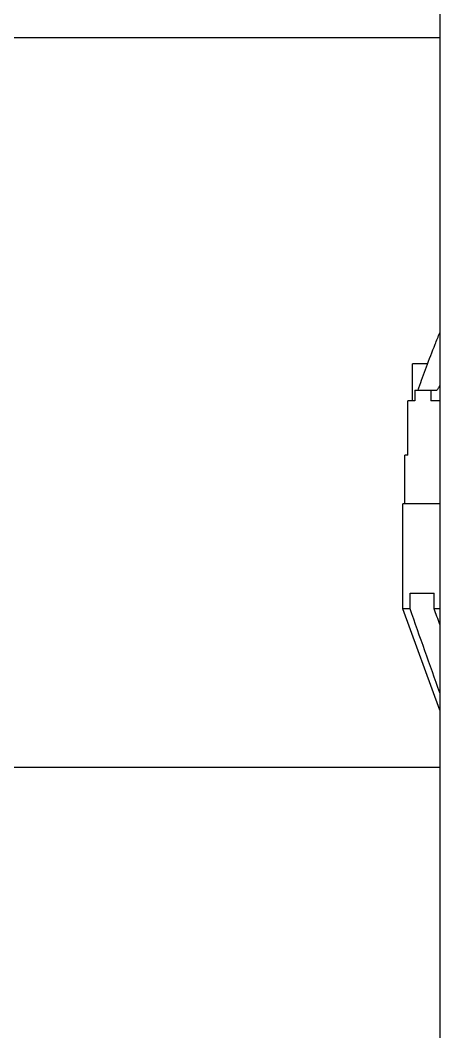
# Model space of a CAD drawing. Header units: millimetres. Extents: x 48717 to 75522, y 76128 to 88842.
# Drawn here: x 57852.3 to 57960.4, y 81435 to 81695.4 of the extents above; entities that cross this region are included whole.
import ezdxf

# ---------------------------------------------------------------- set-up
doc = ezdxf.new("R2010")
doc.units = ezdxf.units.MM
for name, color, linetype in [('Top (Plan) View2-DV20-S1B-001a', 140, 'Continuous'), ('Top (Plan) View2-DV20-S1B-001d', 140, 'Continuous'), ('Top (Plan) View2-DV90-S1B-001a', 140, 'Continuous')]:
    doc.layers.add(name, color=color, linetype=linetype)

# ---------------------------------------------------------------- blocks, each defined once
blk = doc.blocks.new('*U774')
at = {"layer": 'Top (Plan) View2-DV20-S1B-001a', "color": 0, "linetype": 'ByBlock', "lineweight": -2}
for p, q in [((57814.14, 81691.01), (57960.38, 81691.01)), ((57814.14, 81691.01), (57960.38, 81691.01)), ((57960.38, 81503.01), (57814.14, 81503.01)), ((57960.38, 81503.01), (57814.14, 81503.01))]:
    blk.add_line(p, q, dxfattribs=at)
blk = doc.blocks.new('*U801')
at = {"layer": 'Top (Plan) View2-DV90-S1B-001a', "color": 0, "linetype": 'ByBlock', "lineweight": -2}
for p, q in [((57953.38, 81597.42), (57953.38, 81606.92)), ((57957.22, 81606.92), (57953.38, 81606.92)), ((57953.94, 81600.15), (57958.08, 81600.15)), ((57953.94, 81600.15), (57953.94, 81597.42)), ((57958.08, 81600.15), (57958.08, 81597.42)), ((57958.08, 81600.15), (57959.66, 81600.15)), ((57953.94, 81597.42), (57952.14, 81597.42)), ((57952.14, 81583.42), (57952.14, 81597.42)), ((57960.38, 81597.42), (57958.08, 81597.42)), ((57952.14, 81583.42), (57951.38, 81583.42)), ((57951.38, 81570.92), (57951.38, 81583.42)), ((57960.38, 81570.92), (57950.88, 81570.92)), ((57950.88, 81543.92), (57950.88, 81570.92)), ((57952.72, 81543.92), (57952.72, 81547.92)), ((57952.72, 81547.92), (57958.93, 81547.92)), ((57958.93, 81543.92), (57958.93, 81547.92)), ((57952.72, 81543.92), (57950.88, 81543.92)), ((57960.38, 81517.8), (57950.88, 81543.92)), ((57960.38, 81543.92), (57958.93, 81543.92))]:
    blk.add_line(p, q, dxfattribs=at)
for points, knots in [([(57954.8, 81600.15), (57954.88, 81600.37), (57954.95, 81600.6), (57956.17, 81604.21), (57957.63, 81608.07), (57959.58, 81612.99), (57959.98, 81613.99), (57960.38, 81614.98)], [7.613154, 7.613154, 7.613154, 7.613154, 7.692139, 7.692139, 8.885312, 8.885312, 9.186715, 9.186715, 9.186715, 9.186715]), ([(57960.38, 81601.45), (57960.27, 81601.24), (57960.16, 81601.03), (57959.92, 81600.6), (57959.79, 81600.37), (57959.66, 81600.15)], [4.7879718, 4.7879718, 4.7879718, 4.7879718, 4.8604816, 4.8604816, 4.9394674, 4.9394674, 4.9394674, 4.9394674])]:
    blk.add_open_spline(points, degree=3, knots=knots, dxfattribs=at)
for points in [[(57960.38, 81522.23), (57957.83, 81529.46), (57955.27, 81536.69), (57952.72, 81543.92)], [(57960.38, 81539.81), (57959.9, 81541.18), (57959.42, 81542.55), (57958.93, 81543.92)]]:
    blk.add_open_spline(points, degree=3, dxfattribs=at)
blk = doc.blocks.new('*U805')
at = {"layer": 'Top (Plan) View2-DV20-S1B-001d', "color": 0, "linetype": 'ByBlock', "lineweight": -2}
blk.add_line((57960.38, 88604.54), (57960.38, 78949.52), dxfattribs=at)

msp = doc.modelspace()

# ---------------------------------------------------------------- block references
at = {"layer": 'Top (Plan) View2-DV20-S1B-001a'}
msp.add_blockref('*U774', (0, 0), dxfattribs=at)
at = {"layer": 'Top (Plan) View2-DV20-S1B-001d'}
msp.add_blockref('*U805', (0, 0), dxfattribs=at)
at = {"layer": 'Top (Plan) View2-DV90-S1B-001a'}
msp.add_blockref('*U801', (0, 0), dxfattribs=at)

doc.saveas('drawing.dxf')
